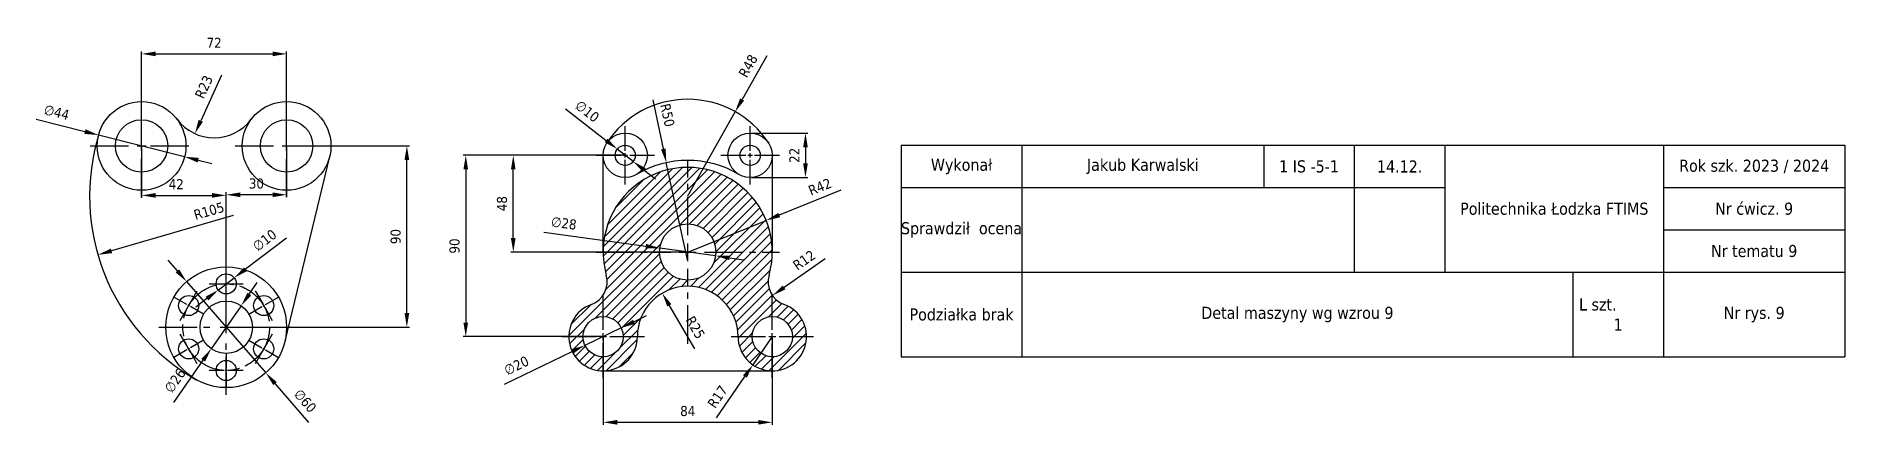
# Model space of a CAD drawing. Header units: millimetres. Extents: x 27 to 925, y 8 to 201.
import ezdxf

# ---------------------------------------------------------------- set-up
doc = ezdxf.new("R2010")
doc.units = ezdxf.units.MM
doc.linetypes.add('ACAD_ISO08W100', pattern=[36, 24, -3, 6, -3])
doc.linetypes.add('CENTER2', pattern=[28.575, 19.05, -3.175, 3.175, -3.175])
for name, color, linetype in [('Warstwa1', 10, 'ACAD_ISO08W100'), ('Warstwa2', 170, 'Continuous'), ('Warstwa3', 50, 'Continuous')]:
    doc.layers.add(name, color=color, linetype=linetype)
doc.styles.get("Standard").update_dxf_attribs({"font": 'tahoma.ttf'})
doc.dimstyles.new('Opisowy', dxfattribs={"dimscale": 0, "dimtxt": 5, "dimasz": 7, "dimexe": 1.25, "dimexo": 0.625, "dimgap": 3, "dimtad": 1, "dimtxsty": 'Standard', "dimcen": 2.5, "dimadec": 0, "dimazin": 0, "dimtfac": 1, "dimtmove": 0, "dimatfit": 3, "dimfxl": 1, "dimarcsym": 0})

# ---------------------------------------------------------------- blocks, each defined once
blk = doc.blocks.new('*U3')
at = {"layer": 'Warstwa1', "color": 0, "linetype": 'CENTER2', "transparency": 16777216}
for p, q in [((-8.5, 0), (-1, 0)), ((0, 1), (0, 8.5)), ((1, 0), (8.5, 0)), ((0, -8.5), (0, -1))]:
    blk.add_line(p, q, dxfattribs=at)
at = {"layer": 'Warstwa1', "color": 0, "linetype": 'Continuous', "transparency": 16777216}
for p, q in [((-0.5, 0), (0.5, 0)), ((0, -0.5), (0, 0.5))]:
    blk.add_line(p, q, dxfattribs=at)
blk = doc.blocks.new('*U1')
blk.add_circle((0, 0), 5)
at = {"layer": 'Warstwa1', "linetype": 'CENTER2'}
blk.add_blockref('*U3', (0, 0), dxfattribs=at)
blk = doc.blocks.new('*U2')
at = {"color": 0, "linetype": 'ByBlock', "lineweight": -2, "transparency": 16777216}
blk.add_blockref('*U1', (459, 267.62), dxfattribs=at)
for p, rotation in [((440.38, 256.87), 59.99999999999999), ((477.62, 256.87), 300.0000000000001), ((440.38, 235.37), 120), ((477.62, 235.37), 240), ((459, 224.62), 180)]:
    blk.add_blockref('*U1', p, dxfattribs=dict(at, rotation=rotation))
blk = doc.blocks.new('*U4')
at = {"layer": 'Warstwa1', "color": 0, "linetype": 'CENTER2', "transparency": 16777216}
for p, q in [((0, 6), (0, 33.5)), ((-33.5, 0), (-6, 0)), ((6, 0), (33.5, 0)), ((0, -33.5), (0, -6))]:
    blk.add_line(p, q, dxfattribs=at)
at = {"layer": 'Warstwa1', "color": 0, "linetype": 'Continuous', "transparency": 16777216}
for p, q in [((-3, 0), (3, 0)), ((0, -3), (0, 3))]:
    blk.add_line(p, q, dxfattribs=at)
blk = doc.blocks.new('*U5')
at = {"layer": 'Warstwa1', "color": 0, "linetype": 'CENTER2', "transparency": 16777216}
for p, q in [((0, 4.4), (0, 25.5)), ((-25.5, 0), (-4.4, 0)), ((4.4, 0), (25.5, 0)), ((0, -25.5), (0, -4.4))]:
    blk.add_line(p, q, dxfattribs=at)
at = {"layer": 'Warstwa1', "color": 0, "linetype": 'Continuous', "transparency": 16777216}
for p, q in [((-2.2, 0), (2.2, 0)), ((0, -2.2), (0, 2.2))]:
    blk.add_line(p, q, dxfattribs=at)
blk = doc.blocks.new('*U6')
at = {"layer": 'Warstwa1', "color": 0, "linetype": 'CENTER2', "transparency": 16777216}
for p, q in [((0, 4.4), (0, 25.5)), ((-25.5, 0), (-4.4, 0)), ((4.4, 0), (25.5, 0)), ((0, -25.5), (0, -4.4))]:
    blk.add_line(p, q, dxfattribs=at)
at = {"layer": 'Warstwa1', "color": 0, "linetype": 'Continuous', "transparency": 16777216}
for p, q in [((-2.2, 0), (2.2, 0)), ((0, -2.2), (0, 2.2))]:
    blk.add_line(p, q, dxfattribs=at)
blk = doc.blocks.new('*D7')
at = {"layer": 'Defpoints', "color": 0, "transparency": 16777216}
for p in [(158.95, 121.34), (58.09, 92.16)]:
    blk.add_point(p, dxfattribs=at)
at = {"layer": 'Warstwa2', "color": 0, "lineweight": -2, "transparency": 16777216}
blk.add_line((125.27, 111.6), (64.82, 94.1), dxfattribs=at)
at = {"layer": 'Warstwa2', "color": 0, "transparency": 16777216}
blk.add_solid([(64.49, 95.22), (65.14, 92.98), (58.09, 92.16)], dxfattribs=at)
at = {"layer": 'Warstwa2', "color": 0, "transparency": 16777216, "insert": (113.22, 113.89), "char_height": 5, "attachment_point": 5, "rotation": 16.13705}
blk.add_mtext('R105', dxfattribs=at)
blk = doc.blocks.new('*D8')
at = {"layer": 'Defpoints', "color": 0, "transparency": 16777216}
for p in [(79.77, 146.21), (121.77, 121.66), (121.77, 56.21)]:
    blk.add_point(p, dxfattribs=at)
at = {"layer": 'Warstwa2', "color": 0, "lineweight": -2, "transparency": 16777216}
for p, q in [((79.77, 145.58), (79.77, 120.41)), ((86.77, 121.66), (114.77, 121.66)), ((121.77, 56.83), (121.77, 122.91))]:
    blk.add_line(p, q, dxfattribs=at)
at = {"layer": 'Warstwa2', "color": 0, "transparency": 16777216}
for points in [[(86.77, 122.82), (86.77, 120.49), (79.77, 121.66)], [(114.77, 122.82), (114.77, 120.49), (121.77, 121.66)]]:
    blk.add_solid(points, dxfattribs=at)
at = {"layer": 'Warstwa2', "color": 0, "transparency": 16777216, "insert": (96.96, 127.21), "char_height": 5, "attachment_point": 5}
blk.add_mtext('42', dxfattribs=at)
blk = doc.blocks.new('*D9')
at = {"layer": 'Defpoints', "color": 0, "transparency": 16777216}
for p in [(151.77, 146.21), (121.77, 121.95), (121.77, 56.21)]:
    blk.add_point(p, dxfattribs=at)
at = {"layer": 'Warstwa2', "color": 0, "lineweight": -2, "transparency": 16777216}
for p, q in [((151.77, 145.58), (151.77, 120.7)), ((121.77, 56.83), (121.77, 123.2)), ((144.77, 121.95), (128.77, 121.95))]:
    blk.add_line(p, q, dxfattribs=at)
at = {"layer": 'Warstwa2', "color": 0, "transparency": 16777216}
for points in [[(128.77, 123.12), (128.77, 120.79), (121.77, 121.95)], [(144.77, 123.12), (144.77, 120.79), (151.77, 121.95)]]:
    blk.add_solid(points, dxfattribs=at)
at = {"layer": 'Warstwa2', "color": 0, "transparency": 16777216, "insert": (136.77, 127.51), "char_height": 5, "attachment_point": 5}
blk.add_mtext('30', dxfattribs=at)
blk = doc.blocks.new('*D10')
at = {"layer": 'Defpoints', "color": 0, "transparency": 16777216}
for p in [(151.77, 191.89), (79.77, 146.21), (151.77, 146.21)]:
    blk.add_point(p, dxfattribs=at)
at = {"layer": 'Warstwa2', "color": 0, "lineweight": -2, "transparency": 16777216}
for p, q in [((79.77, 146.83), (79.77, 193.14)), ((86.77, 191.89), (144.77, 191.89)), ((151.77, 146.83), (151.77, 193.14))]:
    blk.add_line(p, q, dxfattribs=at)
at = {"layer": 'Warstwa2', "color": 0, "transparency": 16777216}
for points in [[(86.77, 193.06), (86.77, 190.73), (79.77, 191.89)], [(144.77, 193.06), (144.77, 190.73), (151.77, 191.89)]]:
    blk.add_solid(points, dxfattribs=at)
at = {"layer": 'Warstwa2', "color": 0, "transparency": 16777216, "insert": (115.77, 197.4), "char_height": 5, "attachment_point": 5}
blk.add_mtext('72', dxfattribs=at)
blk = doc.blocks.new('*D11')
at = {"layer": 'Defpoints', "color": 0, "transparency": 16777216}
for p in [(115.77, 173.21), (106.22, 152.28)]:
    blk.add_point(p, dxfattribs=at)
at = {"layer": 'Warstwa2', "color": 0, "lineweight": -2, "transparency": 16777216}
blk.add_line((119.48, 181.35), (109.13, 158.65), dxfattribs=at)
at = {"layer": 'Warstwa2', "color": 0, "transparency": 16777216}
blk.add_solid([(108.06, 159.14), (110.19, 158.17), (106.22, 152.28)], dxfattribs=at)
at = {"layer": 'Warstwa2', "color": 0, "transparency": 16777216, "insert": (110.7, 175.49), "char_height": 5, "attachment_point": 5, "rotation": 65.47379}
blk.add_mtext('R23', dxfattribs=at)
blk = doc.blocks.new('*D12')
at = {"layer": 'Defpoints', "color": 0, "transparency": 16777216}
for p in [(58.44, 151.59), (101.1, 140.83)]:
    blk.add_point(p, dxfattribs=at)
at = {"layer": 'Warstwa2', "color": 0, "lineweight": -2, "transparency": 16777216}
for p, q in [((27.43, 159.42), (51.65, 153.31)), ((101.1, 140.83), (58.44, 151.59)), ((107.89, 139.11), (114.67, 137.4))]:
    blk.add_line(p, q, dxfattribs=at)
at = {"layer": 'Warstwa2', "color": 0, "transparency": 16777216}
for points in [[(51.93, 154.44), (51.36, 152.17), (58.44, 151.59)], [(108.17, 140.24), (107.6, 137.98), (101.1, 140.83)]]:
    blk.add_solid(points, dxfattribs=at)
at = {"layer": 'Warstwa2', "color": 0, "transparency": 16777216, "insert": (37.58, 162.89), "char_height": 5, "attachment_point": 5, "rotation": 345.83538}
blk.add_mtext('∅44', dxfattribs=at)
blk = doc.blocks.new('*D13')
at = {"layer": 'Defpoints', "color": 0, "transparency": 16777216}
for p in [(151.77, 146.21), (211.45, 146.21), (121.77, 56.21)]:
    blk.add_point(p, dxfattribs=at)
at = {"layer": 'Warstwa2', "color": 0, "lineweight": -2, "transparency": 16777216}
for p, q in [((152.39, 146.21), (212.7, 146.21)), ((211.45, 63.21), (211.45, 139.21)), ((122.39, 56.21), (212.7, 56.21))]:
    blk.add_line(p, q, dxfattribs=at)
at = {"layer": 'Warstwa2', "color": 0, "transparency": 16777216}
for points in [[(210.29, 139.21), (212.62, 139.21), (211.45, 146.21)], [(210.29, 63.21), (212.62, 63.21), (211.45, 56.21)]]:
    blk.add_solid(points, dxfattribs=at)
at = {"layer": 'Warstwa2', "color": 0, "transparency": 16777216, "insert": (205.9, 101.21), "char_height": 5, "attachment_point": 5, "rotation": 90}
blk.add_mtext('90', dxfattribs=at)
blk = doc.blocks.new('*D14')
at = {"layer": 'Defpoints', "color": 0, "transparency": 16777216}
for p in [(117.79, 74.68), (125.75, 80.74)]:
    blk.add_point(p, dxfattribs=at)
at = {"layer": 'Warstwa2', "color": 0, "lineweight": -2, "transparency": 16777216}
for p, q in [((151.69, 100.46), (131.32, 84.97)), ((117.79, 74.68), (125.75, 80.74)), ((112.22, 70.45), (106.64, 66.21))]:
    blk.add_line(p, q, dxfattribs=at)
at = {"layer": 'Warstwa2', "color": 0, "transparency": 16777216}
for points in [[(130.61, 85.9), (132.03, 84.04), (125.75, 80.74)], [(111.51, 71.37), (112.92, 69.52), (117.79, 74.68)]]:
    blk.add_solid(points, dxfattribs=at)
at = {"layer": 'Warstwa2', "color": 0, "transparency": 16777216, "insert": (140.84, 99.37), "char_height": 5, "attachment_point": 5, "rotation": 37.24974}
blk.add_mtext('∅10', dxfattribs=at)
blk = doc.blocks.new('*D15')
at = {"layer": 'Defpoints', "color": 0, "transparency": 16777216}
for p in [(102.12, 78.88), (141.42, 33.54)]:
    blk.add_point(p, dxfattribs=at)
at = {"layer": 'Warstwa2', "color": 0, "lineweight": -2, "transparency": 16777216}
for p, q in [((97.53, 84.17), (92.95, 89.46)), ((102.12, 78.88), (141.42, 33.54)), ((162.76, 8.92), (146, 28.25))]:
    blk.add_line(p, q, dxfattribs=at)
at = {"layer": 'Warstwa2', "color": 0, "transparency": 16777216}
for points in [[(98.41, 84.93), (96.65, 83.4), (102.12, 78.88)], [(146.88, 29.01), (145.12, 27.49), (141.42, 33.54)]]:
    blk.add_solid(points, dxfattribs=at)
at = {"layer": 'Warstwa2', "color": 0, "transparency": 16777216, "insert": (160.97, 19.67), "char_height": 5, "attachment_point": 5, "rotation": 310.91739}
blk.add_mtext('∅60', dxfattribs=at)
blk = doc.blocks.new('*D16')
at = {"layer": 'Defpoints', "color": 0, "transparency": 16777216}
for p in [(129.2, 66.87), (114.33, 45.55)]:
    blk.add_point(p, dxfattribs=at)
at = {"layer": 'Warstwa2', "color": 0, "lineweight": -2, "transparency": 16777216}
for p, q in [((133.21, 72.62), (137.21, 78.36)), ((129.2, 66.87), (114.33, 45.55)), ((95.69, 18.8), (110.33, 39.8))]:
    blk.add_line(p, q, dxfattribs=at)
at = {"layer": 'Warstwa2', "color": 0, "transparency": 16777216}
for points in [[(132.25, 73.28), (134.16, 71.95), (129.2, 66.87)], [(109.37, 40.47), (111.29, 39.14), (114.33, 45.55)]]:
    blk.add_solid(points, dxfattribs=at)
at = {"layer": 'Warstwa2', "color": 0, "transparency": 16777216, "insert": (96.34, 29.69), "char_height": 5, "attachment_point": 5, "rotation": 55.11602}
blk.add_mtext('∅26', dxfattribs=at)
blk = doc.blocks.new('*U17')
at = {"layer": 'Warstwa1', "color": 0, "linetype": 'CENTER2', "transparency": 16777216}
for p, q in [((0, 2.2), (0, 14.5)), ((-14.5, 0), (-2.2, 0)), ((2.2, 0), (14.5, 0)), ((0, -14.5), (0, -2.2))]:
    blk.add_line(p, q, dxfattribs=at)
at = {"layer": 'Warstwa1', "color": 0, "linetype": 'Continuous', "transparency": 16777216}
for p, q in [((-1.1, 0), (1.1, 0)), ((0, -1.1), (0, 1.1))]:
    blk.add_line(p, q, dxfattribs=at)
blk = doc.blocks.new('*U18')
at = {"layer": 'Warstwa1', "color": 0, "linetype": 'CENTER2', "transparency": 16777216}
for p, q in [((0, 2.2), (0, 14.5)), ((-14.5, 0), (-2.2, 0)), ((2.2, 0), (14.5, 0)), ((0, -14.5), (0, -2.2))]:
    blk.add_line(p, q, dxfattribs=at)
at = {"layer": 'Warstwa1', "color": 0, "linetype": 'Continuous', "transparency": 16777216}
for p, q in [((-1.1, 0), (1.1, 0)), ((0, -1.1), (0, 1.1))]:
    blk.add_line(p, q, dxfattribs=at)
blk = doc.blocks.new('*U19')
at = {"layer": 'Warstwa1', "color": 0, "linetype": 'CENTER2', "transparency": 16777216}
for p, q in [((0, 8.4), (0, 45.5)), ((-45.5, 0), (-8.4, 0)), ((8.4, 0), (45.5, 0)), ((0, -45.5), (0, -8.4))]:
    blk.add_line(p, q, dxfattribs=at)
at = {"layer": 'Warstwa1', "color": 0, "linetype": 'Continuous', "transparency": 16777216}
for p, q in [((-4.2, 0), (4.2, 0)), ((0, -4.2), (0, 4.2))]:
    blk.add_line(p, q, dxfattribs=at)
blk = doc.blocks.new('*U20')
at = {"layer": 'Warstwa1', "color": 0, "linetype": 'CENTER2', "transparency": 16777216}
for p, q in [((0, 3.4), (0, 20.5)), ((-20.5, 0), (-3.4, 0)), ((3.4, 0), (20.5, 0)), ((0, -20.5), (0, -3.4))]:
    blk.add_line(p, q, dxfattribs=at)
at = {"layer": 'Warstwa1', "color": 0, "linetype": 'Continuous', "transparency": 16777216}
for p, q in [((-1.7, 0), (1.7, 0)), ((0, -1.7), (0, 1.7))]:
    blk.add_line(p, q, dxfattribs=at)
blk = doc.blocks.new('*U21')
at = {"layer": 'Warstwa1', "color": 0, "linetype": 'CENTER2', "transparency": 16777216}
for p, q in [((0, 3.4), (0, 20.5)), ((-20.5, 0), (-3.4, 0)), ((3.4, 0), (20.5, 0)), ((0, -20.5), (0, -3.4))]:
    blk.add_line(p, q, dxfattribs=at)
at = {"layer": 'Warstwa1', "color": 0, "linetype": 'Continuous', "transparency": 16777216}
for p, q in [((-1.7, 0), (1.7, 0)), ((0, -1.7), (0, 1.7))]:
    blk.add_line(p, q, dxfattribs=at)
blk = doc.blocks.new('*D22')
at = {"layer": 'Defpoints', "color": 0, "transparency": 16777216}
for p in [(317.88, 55.88), (299.85, 47.21)]:
    blk.add_point(p, dxfattribs=at)
at = {"layer": 'Warstwa2', "color": 0, "lineweight": -2, "transparency": 16777216}
for p, q in [((317.88, 55.88), (299.85, 47.21)), ((324.18, 58.92), (330.49, 61.95)), ((259.95, 28.01), (293.55, 44.17))]:
    blk.add_line(p, q, dxfattribs=at)
at = {"layer": 'Warstwa2', "color": 0, "transparency": 16777216}
for points in [[(323.68, 59.97), (324.69, 57.86), (317.88, 55.88)], [(293.04, 45.22), (294.05, 43.12), (299.85, 47.21)]]:
    blk.add_solid(points, dxfattribs=at)
at = {"layer": 'Warstwa2', "color": 0, "transparency": 16777216, "insert": (265.86, 37.17), "char_height": 5, "attachment_point": 5, "rotation": 25.69738}
blk.add_mtext('∅20', dxfattribs=at)
blk = doc.blocks.new('*D23')
at = {"layer": 'Defpoints', "color": 0, "transparency": 16777216}
for p in [(338.22, 73.11), (350.87, 51.54)]:
    blk.add_point(p, dxfattribs=at)
at = {"layer": 'Warstwa2', "color": 0, "lineweight": -2, "transparency": 16777216}
blk.add_line((354.4, 45.52), (341.76, 67.07), dxfattribs=at)
at = {"layer": 'Warstwa2', "color": 0, "transparency": 16777216}
blk.add_solid([(342.76, 67.66), (340.75, 66.48), (338.22, 73.11)], dxfattribs=at)
at = {"layer": 'Warstwa2', "color": 0, "transparency": 16777216, "insert": (354.64, 56.09), "char_height": 5, "attachment_point": 5, "rotation": 300.39716}
blk.add_mtext('R25', dxfattribs=at)
blk = doc.blocks.new('*D24')
at = {"layer": 'Defpoints', "color": 0, "transparency": 16777216}
for p in [(392.87, 51.54), (383.23, 37.54)]:
    blk.add_point(p, dxfattribs=at)
at = {"layer": 'Warstwa2', "color": 0, "lineweight": -2, "transparency": 16777216}
for p, q in [((392.87, 51.54), (383.23, 37.54)), ((365.12, 11.22), (379.26, 31.77))]:
    blk.add_line(p, q, dxfattribs=at)
at = {"layer": 'Warstwa2', "color": 0, "transparency": 16777216}
blk.add_solid([(378.3, 32.43), (380.22, 31.11), (383.23, 37.54)], dxfattribs=at)
at = {"layer": 'Warstwa2', "color": 0, "transparency": 16777216, "insert": (365.67, 21.74), "char_height": 5, "attachment_point": 5, "rotation": 55.46917}
blk.add_mtext('R17', dxfattribs=at)
blk = doc.blocks.new('*D25')
at = {"layer": 'Defpoints', "color": 0, "transparency": 16777216}
for p in [(392.94, 71.96), (402.81, 78.79)]:
    blk.add_point(p, dxfattribs=at)
at = {"layer": 'Warstwa2', "color": 0, "lineweight": -2, "transparency": 16777216}
blk.add_line((419.17, 90.11), (398.7, 75.94), dxfattribs=at)
at = {"layer": 'Warstwa2', "color": 0, "transparency": 16777216}
blk.add_solid([(398.04, 76.9), (399.36, 74.98), (392.94, 71.96)], dxfattribs=at)
at = {"layer": 'Warstwa2', "color": 0, "transparency": 16777216, "insert": (408.67, 89.55), "char_height": 5, "attachment_point": 5, "rotation": 34.6964}
blk.add_mtext('R12', dxfattribs=at)
blk = doc.blocks.new('*D26')
at = {"layer": 'Defpoints', "color": 0, "transparency": 16777216}
for p in [(308.87, 51.54), (392.87, 51.54), (392.87, 9.01)]:
    blk.add_point(p, dxfattribs=at)
at = {"layer": 'Warstwa2', "color": 0, "lineweight": -2, "transparency": 16777216}
for p, q in [((308.87, 50.92), (308.87, 7.76)), ((392.87, 50.92), (392.87, 7.76)), ((315.87, 9.01), (385.87, 9.01))]:
    blk.add_line(p, q, dxfattribs=at)
at = {"layer": 'Warstwa2', "color": 0, "transparency": 16777216}
for points in [[(315.87, 10.18), (315.87, 7.85), (308.87, 9.01)], [(385.87, 10.18), (385.87, 7.85), (392.87, 9.01)]]:
    blk.add_solid(points, dxfattribs=at)
at = {"layer": 'Warstwa2', "color": 0, "transparency": 16777216, "insert": (350.87, 14.57), "char_height": 5, "attachment_point": 5}
blk.add_mtext('84', dxfattribs=at)
blk = doc.blocks.new('*D27')
at = {"layer": 'Defpoints', "color": 0, "transparency": 16777216}
for p in [(337, 95.47), (364.73, 91.62)]:
    blk.add_point(p, dxfattribs=at)
at = {"layer": 'Warstwa2', "color": 0, "lineweight": -2, "transparency": 16777216}
for p, q in [((279.39, 103.47), (330.07, 96.43)), ((364.73, 91.62), (337, 95.47)), ((371.67, 90.66), (378.6, 89.69))]:
    blk.add_line(p, q, dxfattribs=at)
at = {"layer": 'Warstwa2', "color": 0, "transparency": 16777216}
for points in [[(330.23, 97.59), (329.91, 95.28), (337, 95.47)], [(371.83, 91.81), (371.51, 89.5), (364.73, 91.62)]]:
    blk.add_solid(points, dxfattribs=at)
at = {"layer": 'Warstwa2', "color": 0, "transparency": 16777216, "insert": (289.4, 107.83), "char_height": 5, "attachment_point": 5, "rotation": 352.09425}
blk.add_mtext('∅28', dxfattribs=at)
blk = doc.blocks.new('*D28')
at = {"layer": 'Defpoints', "color": 0, "transparency": 16777216}
for p in [(319.87, 141.54), (240.69, 51.54), (308.87, 51.54)]:
    blk.add_point(p, dxfattribs=at)
at = {"layer": 'Warstwa2', "color": 0, "lineweight": -2, "transparency": 16777216}
for p, q in [((319.24, 141.54), (239.44, 141.54)), ((240.69, 134.54), (240.69, 58.54)), ((308.24, 51.54), (239.44, 51.54))]:
    blk.add_line(p, q, dxfattribs=at)
at = {"layer": 'Warstwa2', "color": 0, "transparency": 16777216}
for points in [[(239.52, 134.54), (241.85, 134.54), (240.69, 141.54)], [(239.52, 58.54), (241.85, 58.54), (240.69, 51.54)]]:
    blk.add_solid(points, dxfattribs=at)
at = {"layer": 'Warstwa2', "color": 0, "transparency": 16777216, "insert": (235.13, 96.54), "char_height": 5, "attachment_point": 5, "rotation": 90}
blk.add_mtext('90', dxfattribs=at)
blk = doc.blocks.new('*D29')
at = {"layer": 'Defpoints', "color": 0, "transparency": 16777216}
for p in [(264.27, 141.54), (319.87, 141.54), (350.87, 93.54)]:
    blk.add_point(p, dxfattribs=at)
at = {"layer": 'Warstwa2', "color": 0, "lineweight": -2, "transparency": 16777216}
for p, q in [((319.24, 141.54), (263.02, 141.54)), ((264.27, 100.54), (264.27, 134.54)), ((350.24, 93.54), (263.02, 93.54))]:
    blk.add_line(p, q, dxfattribs=at)
at = {"layer": 'Warstwa2', "color": 0, "transparency": 16777216}
for points in [[(263.1, 134.54), (265.43, 134.54), (264.27, 141.54)], [(263.1, 100.54), (265.43, 100.54), (264.27, 93.54)]]:
    blk.add_solid(points, dxfattribs=at)
at = {"layer": 'Warstwa2', "color": 0, "transparency": 16777216, "insert": (258.71, 117.54), "char_height": 5, "attachment_point": 5, "rotation": 90}
blk.add_mtext('48', dxfattribs=at)
blk = doc.blocks.new('*D30')
at = {"layer": 'Defpoints', "color": 0, "transparency": 16777216}
for p in [(381.87, 152.54), (381.87, 130.54), (409.33, 130.54)]:
    blk.add_point(p, dxfattribs=at)
at = {"layer": 'Warstwa2', "color": 0, "lineweight": -2, "transparency": 16777216}
for p, q in [((382.49, 152.54), (410.58, 152.54)), ((409.33, 145.54), (409.33, 137.54)), ((382.49, 130.54), (410.58, 130.54))]:
    blk.add_line(p, q, dxfattribs=at)
at = {"layer": 'Warstwa2', "color": 0, "transparency": 16777216}
for points in [[(408.16, 145.54), (410.5, 145.54), (409.33, 152.54)], [(408.16, 137.54), (410.5, 137.54), (409.33, 130.54)]]:
    blk.add_solid(points, dxfattribs=at)
at = {"layer": 'Warstwa2', "color": 0, "transparency": 16777216, "insert": (403.82, 141.54), "char_height": 5, "attachment_point": 5, "rotation": 90}
blk.add_mtext('22', dxfattribs=at)
blk = doc.blocks.new('*D31')
at = {"layer": 'Defpoints', "color": 0, "transparency": 16777216}
for p in [(340.26, 137.87), (350.87, 89.01)]:
    blk.add_point(p, dxfattribs=at)
at = {"layer": 'Warstwa2', "color": 0, "lineweight": -2, "transparency": 16777216}
for p, q in [((333.48, 169.07), (338.77, 144.71)), ((350.87, 89.01), (340.26, 137.87))]:
    blk.add_line(p, q, dxfattribs=at)
at = {"layer": 'Warstwa2', "color": 0, "transparency": 16777216}
blk.add_solid([(339.91, 144.96), (337.63, 144.46), (340.26, 137.87)], dxfattribs=at)
at = {"layer": 'Warstwa2', "color": 0, "transparency": 16777216, "insert": (340.81, 161.49), "char_height": 5, "attachment_point": 5, "rotation": 282.25053}
blk.add_mtext('R50', dxfattribs=at)
blk = doc.blocks.new('*D32')
at = {"layer": 'Defpoints', "color": 0, "transparency": 16777216}
for p in [(374.44, 163.16), (350.87, 121.35)]:
    blk.add_point(p, dxfattribs=at)
at = {"layer": 'Warstwa2', "color": 0, "lineweight": -2, "transparency": 16777216}
for p, q in [((390.13, 191), (377.88, 169.26)), ((350.87, 121.35), (374.44, 163.16))]:
    blk.add_line(p, q, dxfattribs=at)
at = {"layer": 'Warstwa2', "color": 0, "transparency": 16777216}
blk.add_solid([(376.86, 169.83), (378.89, 168.68), (374.44, 163.16)], dxfattribs=at)
at = {"layer": 'Warstwa2', "color": 0, "transparency": 16777216, "insert": (380.89, 185.9), "char_height": 5, "attachment_point": 5, "rotation": 60.58706}
blk.add_mtext('R48', dxfattribs=at)
blk = doc.blocks.new('*D33')
at = {"layer": 'Defpoints', "color": 0, "transparency": 16777216}
for p in [(315.92, 144.61), (323.82, 138.48)]:
    blk.add_point(p, dxfattribs=at)
at = {"layer": 'Warstwa2', "color": 0, "lineweight": -2, "transparency": 16777216}
for p, q in [((290.18, 164.6), (310.39, 148.9)), ((323.82, 138.48), (315.92, 144.61)), ((329.34, 134.18), (334.87, 129.89))]:
    blk.add_line(p, q, dxfattribs=at)
at = {"layer": 'Warstwa2', "color": 0, "transparency": 16777216}
for points in [[(311.1, 149.83), (309.67, 147.98), (315.92, 144.61)], [(330.06, 135.11), (328.63, 133.26), (323.82, 138.48)]]:
    blk.add_solid(points, dxfattribs=at)
at = {"layer": 'Warstwa2', "color": 0, "transparency": 16777216, "insert": (301.01, 163.39), "char_height": 5, "attachment_point": 5, "rotation": 322.17058}
blk.add_mtext('∅10', dxfattribs=at)
blk = doc.blocks.new('*D34')
at = {"layer": 'Defpoints', "color": 0, "transparency": 16777216}
for p in [(389.82, 109.24), (350.87, 93.54)]:
    blk.add_point(p, dxfattribs=at)
at = {"layer": 'Warstwa2', "color": 0, "lineweight": -2, "transparency": 16777216}
for p, q in [((426.85, 124.17), (396.31, 111.86)), ((350.87, 93.54), (389.82, 109.24))]:
    blk.add_line(p, q, dxfattribs=at)
at = {"layer": 'Warstwa2', "color": 0, "transparency": 16777216}
blk.add_solid([(395.88, 112.94), (396.75, 110.78), (389.82, 109.24)], dxfattribs=at)
at = {"layer": 'Warstwa2', "color": 0, "transparency": 16777216, "insert": (416.49, 125.93), "char_height": 5, "attachment_point": 5, "rotation": 21.95177}
blk.add_mtext('R42', dxfattribs=at)
blk = doc.blocks.new('*U35')
at = {"layer": 'Warstwa1', "color": 0, "linetype": 'CENTER2', "transparency": 16777216}
for p, q in [((0, 8.4), (0, 45.5)), ((-45.5, 0), (-8.4, 0)), ((8.4, 0), (45.5, 0)), ((0, -45.5), (0, -8.4))]:
    blk.add_line(p, q, dxfattribs=at)
at = {"layer": 'Warstwa1', "color": 0, "linetype": 'Continuous', "transparency": 16777216}
for p, q in [((-4.2, 0), (4.2, 0)), ((0, -4.2), (0, 4.2))]:
    blk.add_line(p, q, dxfattribs=at)
blk = doc.blocks.new('*U36')
at = {"layer": 'Warstwa1', "color": 0, "linetype": 'CENTER2', "transparency": 16777216}
for p, q in [((0, 3.4), (0, 20.5)), ((-20.5, 0), (-3.4, 0)), ((3.4, 0), (20.5, 0)), ((0, -20.5), (0, -3.4))]:
    blk.add_line(p, q, dxfattribs=at)
at = {"layer": 'Warstwa1', "color": 0, "linetype": 'Continuous', "transparency": 16777216}
for p, q in [((-1.7, 0), (1.7, 0)), ((0, -1.7), (0, 1.7))]:
    blk.add_line(p, q, dxfattribs=at)
blk = doc.blocks.new('*U37')
at = {"layer": 'Warstwa1', "color": 0, "linetype": 'CENTER2', "transparency": 16777216}
for p, q in [((0, 3.4), (0, 20.5)), ((-20.5, 0), (-3.4, 0)), ((3.4, 0), (20.5, 0)), ((0, -20.5), (0, -3.4))]:
    blk.add_line(p, q, dxfattribs=at)
at = {"layer": 'Warstwa1', "color": 0, "linetype": 'Continuous', "transparency": 16777216}
for p, q in [((-1.7, 0), (1.7, 0)), ((0, -1.7), (0, 1.7))]:
    blk.add_line(p, q, dxfattribs=at)
blk = doc.blocks.new('*U38')
at = {"layer": 'Warstwa1', "color": 0, "linetype": 'CENTER2', "transparency": 16777216}
for p, q in [((0, 2.2), (0, 14.5)), ((-14.5, 0), (-2.2, 0)), ((2.2, 0), (14.5, 0)), ((0, -14.5), (0, -2.2))]:
    blk.add_line(p, q, dxfattribs=at)
at = {"layer": 'Warstwa1', "color": 0, "linetype": 'Continuous', "transparency": 16777216}
for p, q in [((-1.1, 0), (1.1, 0)), ((0, -1.1), (0, 1.1))]:
    blk.add_line(p, q, dxfattribs=at)
blk = doc.blocks.new('*U39')
at = {"layer": 'Warstwa1', "color": 0, "linetype": 'CENTER2', "transparency": 16777216}
for p, q in [((0, 4.4), (0, 25.5)), ((-25.5, 0), (-4.4, 0)), ((4.4, 0), (25.5, 0)), ((0, -25.5), (0, -4.4))]:
    blk.add_line(p, q, dxfattribs=at)
at = {"layer": 'Warstwa1', "color": 0, "linetype": 'Continuous', "transparency": 16777216}
for p, q in [((-2.2, 0), (2.2, 0)), ((0, -2.2), (0, 2.2))]:
    blk.add_line(p, q, dxfattribs=at)
blk = doc.blocks.new('*U40')
at = {"layer": 'Warstwa1', "color": 0, "linetype": 'CENTER2', "transparency": 16777216}
for p, q in [((0, 4.4), (0, 25.5)), ((-25.5, 0), (-4.4, 0)), ((4.4, 0), (25.5, 0)), ((0, -25.5), (0, -4.4))]:
    blk.add_line(p, q, dxfattribs=at)
at = {"layer": 'Warstwa1', "color": 0, "linetype": 'Continuous', "transparency": 16777216}
for p, q in [((-2.2, 0), (2.2, 0)), ((0, -2.2), (0, 2.2))]:
    blk.add_line(p, q, dxfattribs=at)
blk = doc.blocks.new('*T41')
at = {"color": 0, "linetype": 'ByBlock', "lineweight": -2, "transparency": 16777216}
for p, q in [((0, 0), (468.5, 0)), ((0, 0), (0, -105)), ((60, 0), (60, -105)), ((180, 0), (180, -21)), ((225, 0), (225, -63)), ((270, 0), (270, -63)), ((378.5, 0), (378.5, -105)), ((468.5, 0), (468.5, -105)), ((0, -21), (270, -21)), ((378.5, -21), (468.5, -21)), ((378.5, -42), (468.5, -42)), ((0, -63), (468.5, -63)), ((333.5, -63), (333.5, -105)), ((0, -105), (468.5, -105))]:
    blk.add_line(p, q, dxfattribs=at)
at = {"color": 0, "transparency": 16777216, "char_height": 6, "attachment_point": 5}
for s, insert, width in [('Wykonał', (30, -10.5), 57), ('Jakub Karwalski', (120, -10.5), 117), ('1 IS -5-1', (202.5, -10.5), 42), ('14.12.', (247.5, -10.5), 42), ('Rok szk. 2023 / 2024', (423.5, -10.5), 87), ('Politechnika Łodzka FTIMS', (324.25, -31.5), 105.5), ('Nr ćwicz. 9', (423.5, -31.5), 87), ('Sprawdził  ocena', (30, -42), 57), ('Nr tematu 9', (423.5, -52.5), 87), ('Podziałka brak', (30, -84), 57), ('Detal maszyny wg wzrou 9', (196.75, -84), 270.5), ('L szt.           1', (356, -84), 42), ('Nr rys. 9', (423.5, -84), 87)]:
    blk.add_mtext(s, dxfattribs=dict(at, insert=insert, width=width))

msp = doc.modelspace()

# ---------------------------------------------------------------- hatches: boundary and pattern name
at = {"layer": 'Warstwa3'}
h = msp.add_hatch(dxfattribs=at)
h.set_pattern_fill('ANSI31', color=256)
h.set_pattern_definition([(45, (-77.0272, -25), (-2.245064, 2.245064), [])])
h.paths.add_polyline_path([(310.465, 82.065, -0.392938), (303.037, 67.513, 1.9198825), (325.866, 51.544, -1), (375.866, 51.544, 1.9198825), (398.695, 67.513, -0.392938), (391.267, 82.065, 1.3236954)])
h.paths.add_polyline_path([(364.866, 93.544, -1), (336.866, 93.544, -1)], flags=16)
h.paths.add_polyline_path([(318.866, 51.544, -1), (298.866, 51.544, -1)], flags=16)
h.paths.add_polyline_path([(402.866, 51.544, -1), (382.866, 51.544, -1)], flags=16)

# ---------------------------------------------------------------- linework, layer by layer
for p, q in [((150.97, 49.337), (173.151, 141.037)), ((308.866, 93.544), (308.866, 141.544)), ((392.866, 141.544), (392.866, 93.544)), ((308.866, 34.544), (392.866, 34.544))]:
    msp.add_line(p, q)
for centre, radius in [((79.767, 146.209), 22), ((151.767, 146.209), 22), ((79.767, 146.209), 13), ((151.767, 146.209), 13), ((319.866, 141.544), 11), ((319.866, 141.544), 5), ((381.866, 141.544), 11), ((381.866, 141.544), 5), ((350.866, 93.544), 14), ((121.767, 56.209), 30), ((121.767, 56.209), 30), ((121.767, 56.209), 30), ((121.767, 56.209), 13), ((308.866, 51.544), 10), ((392.866, 51.544), 10)]:
    msp.add_circle(centre, radius)
at = {"linetype": 'ACAD_ISO08W100'}
msp.add_circle((121.767, 56.209), 21.5, dxfattribs=at)
for centre, radius, start, end in [((350.866, 121.345), 48, 33.0875, 146.9125), ((158.954, 121.341), 105, 162.565311, 240.275807), ((115.767, 173.209), 23, 216.869898, 323.130102), ((350.866, 93.544), 42, 344.139234, 195.860766), ((350.866, 89.008), 50, 59.456211, 120.543789), ((298.922, 78.786), 12, 290.053759, 15.860766), ((402.81, 78.786), 12, 164.139234, 249.946241), ((350.866, 51.544), 25, 0, 180), ((308.866, 51.544), 17, 110.053759, 0), ((392.866, 51.544), 17, 180, 69.946241)]:
    msp.add_arc(centre, radius, start, end)

# ---------------------------------------------------------------- block references
for name, p in [('*T41', (456.81, 146.509)), ('*U2', (-337.232, -189.908))]:
    msp.add_blockref(name, p)
at = {"layer": 'Warstwa1', "linetype": 'CENTER2'}
for name, p in [('*U5', (79.767, 146.209)), ('*U40', (79.767, 146.209)), ('*U6', (151.767, 146.209)), ('*U39', (151.767, 146.209)), ('*U17', (319.866, 141.544)), ('*U38', (319.866, 141.544)), ('*U18', (381.866, 141.544)), ('*U19', (350.866, 93.544)), ('*U35', (350.866, 93.544)), ('*U4', (121.767, 56.209)), ('*U21', (308.866, 51.544)), ('*U36', (308.866, 51.544)), ('*U20', (392.866, 51.544)), ('*U37', (392.866, 51.544))]:
    msp.add_blockref(name, p, dxfattribs=at)

# ---------------------------------------------------------------- dimensions: what is measured, and where the dimension line sits
at = {"layer": 'Warstwa2'}
for base, p1, p2, picture, middle in [((151.767, 191.892), (79.767, 146.209), (151.767, 146.209), '*D10', (115.767, 197.402)), ((121.767, 121.953), (151.767, 146.209), (121.767, 56.209), '*D9', (136.767, 127.508)), ((392.866, 9.013), (308.866, 51.544), (392.866, 51.544), '*D26', (350.866, 14.566))]:
    dim = msp.add_linear_dim(base=base, p1=p1, p2=p2, dimstyle='Opisowy', dxfattribs=at)
    dim.commit()
    dim.dimension.update_dxf_attribs({"geometry": picture, "text_midpoint": middle})
for center, mpoint, picture, middle in [((350.866, 121.345), (374.439, 163.158), '*D32', (380.887, 185.902)), ((350.866, 89.008), (340.257, 137.87), '*D31', (340.81, 161.49)), ((392.866, 51.544), (383.229, 37.539), '*D24', (365.667, 21.736))]:
    dim = msp.add_radius_dim(center=center, mpoint=mpoint, dimstyle='Opisowy', dxfattribs=at)
    dim.commit()
    dim.dimension.update_dxf_attribs({"geometry": picture, "text_midpoint": middle})
for center, mpoint, picture, middle in [((115.767, 173.209), (106.22, 152.284), '*D11', (115.756, 173.185)), ((350.866, 93.544), (389.821, 109.245), '*D34', (418.546, 120.822)), ((158.954, 121.341), (58.091, 92.158), '*D7', (114.768, 108.556)), ((402.81, 78.786), (392.944, 71.955), '*D25', (411.811, 85.018)), ((350.866, 51.544), (338.216, 73.108), '*D23', (349.85, 53.276))]:
    dim = msp.add_radius_dim(center=center, mpoint=mpoint, dimstyle='Opisowy', dxfattribs=at)
    dim.commit()
    dim.dimension.update_dxf_attribs({"geometry": picture, "text_midpoint": middle, "dimtype": 164})
for p1, p2, picture, middle in [((101.098, 140.826), (58.436, 151.593), '*D12', (37.576, 162.89)), ((323.815, 138.477), (315.917, 144.611), '*D33', (301.011, 163.393)), ((117.787, 74.683), (125.747, 80.736), '*D14', (140.843, 99.366)), ((102.118, 78.879), (141.416, 33.54), '*D15', (160.974, 19.667)), ((129.202, 66.873), (114.332, 45.545), '*D16', (96.337, 29.688))]:
    dim = msp.add_diameter_dim_2p(p1=p1, p2=p2, dimstyle='Opisowy', dxfattribs=at)
    dim.commit()
    dim.dimension.update_dxf_attribs({"geometry": picture, "text_midpoint": middle})
dim = msp.add_linear_dim(base=(121.767, 121.658), p1=(79.767, 146.209), p2=(121.767, 56.209), dimstyle='Opisowy', dxfattribs=at)
dim.commit()
dim.dimension.update_dxf_attribs({"geometry": '*D8', "text_midpoint": (96.964, 121.658), "dimtype": 160})
dim = msp.add_linear_dim(base=(211.453, 146.209), p1=(121.767, 56.209), p2=(151.767, 146.209), angle=90, dimstyle='Opisowy', dxfattribs=at)
dim.commit()
dim.dimension.update_dxf_attribs({"geometry": '*D13', "text_midpoint": (211.453, 101.209), "dimtype": 160})
for base, p1, p2, picture, middle in [((409.331, 130.544), (381.866, 152.544), (381.866, 130.544), '*D30', (403.821, 141.544)), ((240.686, 51.544), (319.866, 141.544), (308.866, 51.544), '*D28', (235.134, 96.544)), ((264.267, 141.544), (350.866, 93.544), (319.866, 141.544), '*D29', (258.714, 117.544))]:
    dim = msp.add_linear_dim(base=base, p1=p1, p2=p2, angle=90, dimstyle='Opisowy', dxfattribs=at)
    dim.commit()
    dim.dimension.update_dxf_attribs({"geometry": picture, "text_midpoint": middle})
for p1, p2, picture, middle in [((364.733, 91.618), (336.999, 95.47), '*D27', (288.613, 102.189)), ((317.877, 55.88), (299.855, 47.208), '*D22', (268.327, 32.036))]:
    dim = msp.add_diameter_dim_2p(p1=p1, p2=p2, dimstyle='Opisowy', dxfattribs=at)
    dim.commit()
    dim.dimension.update_dxf_attribs({"geometry": picture, "text_midpoint": middle, "dimtype": 163})

doc.saveas('drawing.dxf')
